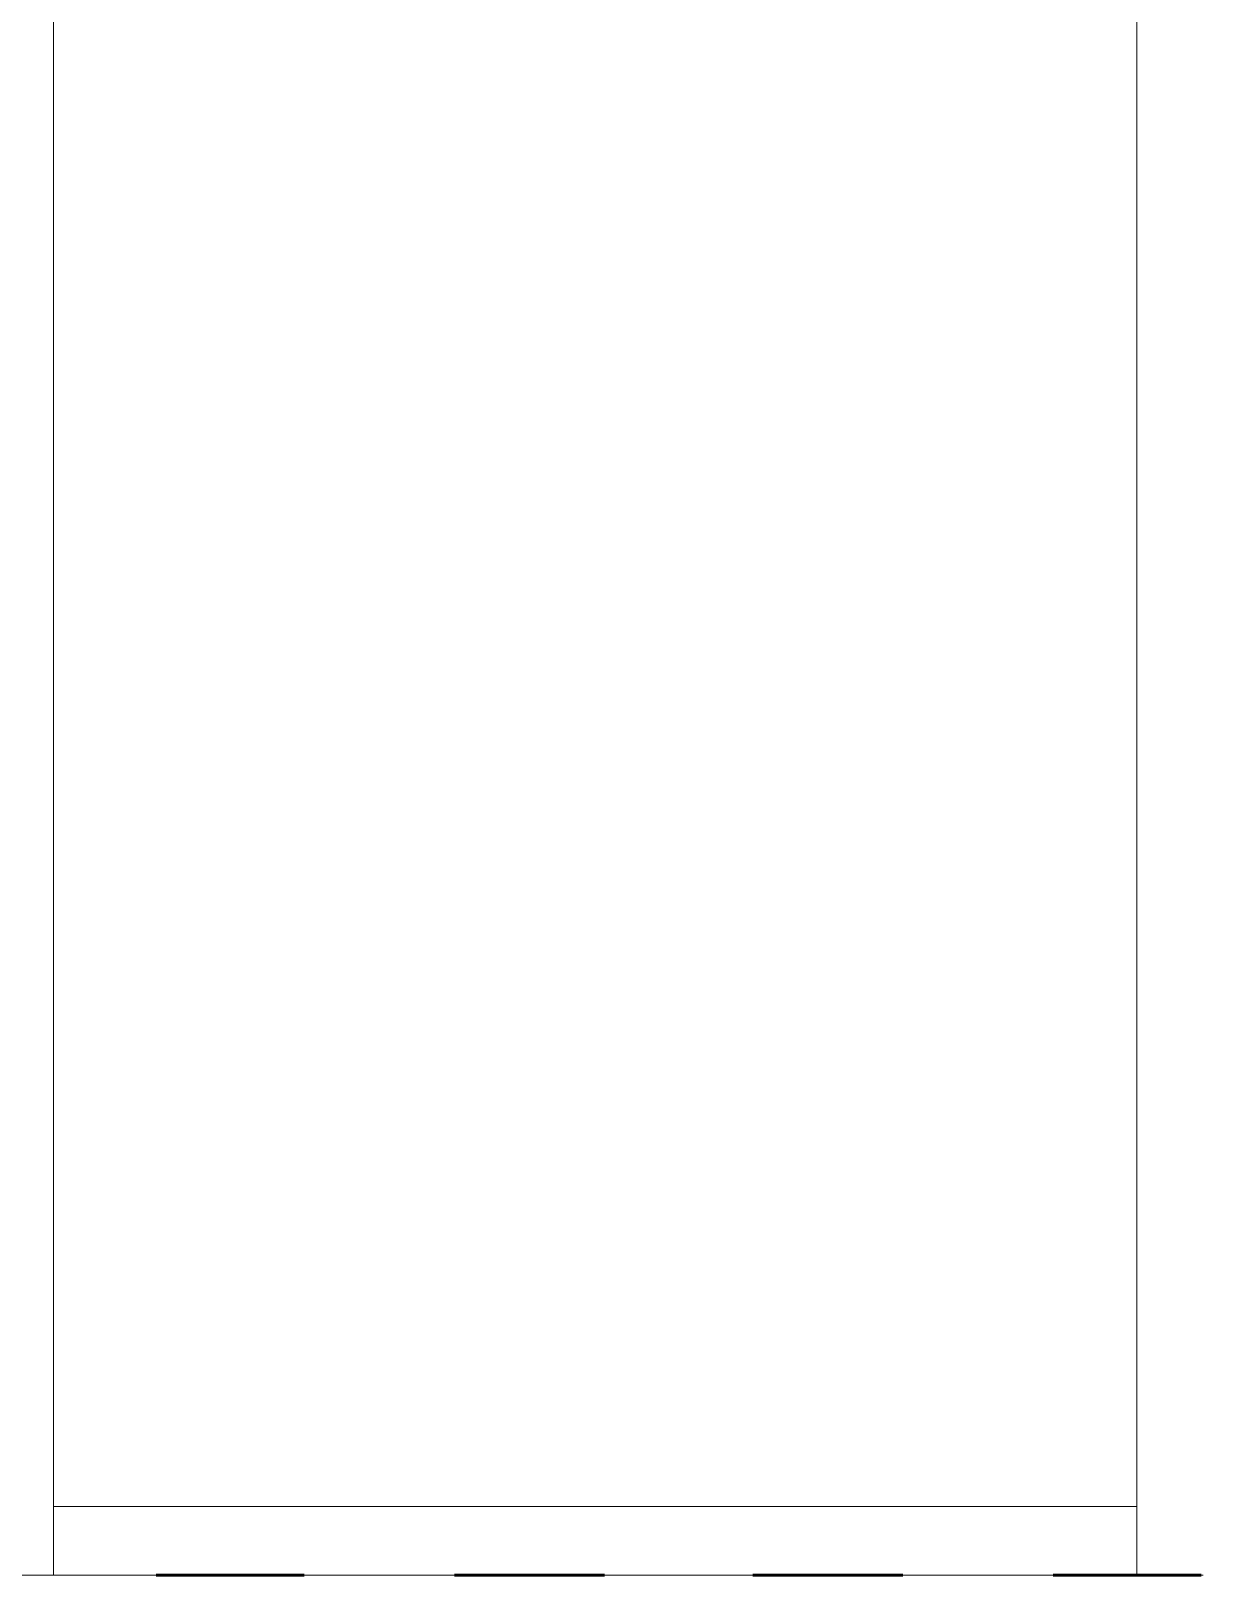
# Model space of a CAD drawing. Header units: inches. Extents: x -6061 to 13621, y -296 to 7483.
# Drawn here: x -5313.1 to -5269.4, y 286.9 to 344.5 of the extents above; entities that cross this region are included whole.
import ezdxf

# ---------------------------------------------------------------- set-up
doc = ezdxf.new("R2010")
doc.units = ezdxf.units.IN
doc.header["$MEASUREMENT"] = 0
doc.layers.get('0').update_dxf_attribs({"linetype": 'CONTINUOUS'})

msp = doc.modelspace()

# ---------------------------------------------------------------- linework, layer by layer
at = {"color": 7, "linetype": 'Continuous', "lineweight": 9, "true_color": 0x000007}
for p, q in [((-5312.25252, 286.85294), (-5312.25252, 370.94796)), ((-5271.80682, 370.94796), (-5271.80682, 286.85294)), ((-5312.25252, 368.38507), (-5312.25252, 289.41584)), ((-5271.80682, 289.41584), (-5271.80682, 368.38507)), ((-5312.25252, 289.41584), (-5271.80682, 289.41584)), ((-5312.25252, 286.85294), (-5312.25252, 289.41584)), ((-5271.80682, 289.41584), (-5312.25252, 289.41584)), ((-5271.80682, 289.41584), (-5271.80682, 286.85294)), ((-5312.25252, 286.85294), (-5314.73533, 286.85294)), ((-5314.73533, 286.85294), (-5312.25252, 286.85294)), ((-5312.25252, 286.85294), (-5271.80682, 286.85294)), ((-5271.80682, 286.85294), (-5312.25252, 286.85294)), ((-5269.32402, 286.85294), (-5271.80682, 286.85294)), ((-5271.80682, 286.85294), (-5269.32402, 286.85294))]:
    msp.add_line(p, q, dxfattribs=at)
at = {"color": 1, "linetype": 'Continuous', "lineweight": 53, "true_color": 0x000001}
for p, q in [((-5302.88194, 286.85294), (-5308.40818, 286.85294)), ((-5291.66927, 286.85294), (-5297.2756, 286.85294)), ((-5280.53669, 286.85294), (-5286.14302, 286.85294)), ((-5269.40411, 286.85294), (-5274.93035, 286.85294))]:
    msp.add_line(p, q, dxfattribs=at)

doc.saveas('drawing.dxf')
